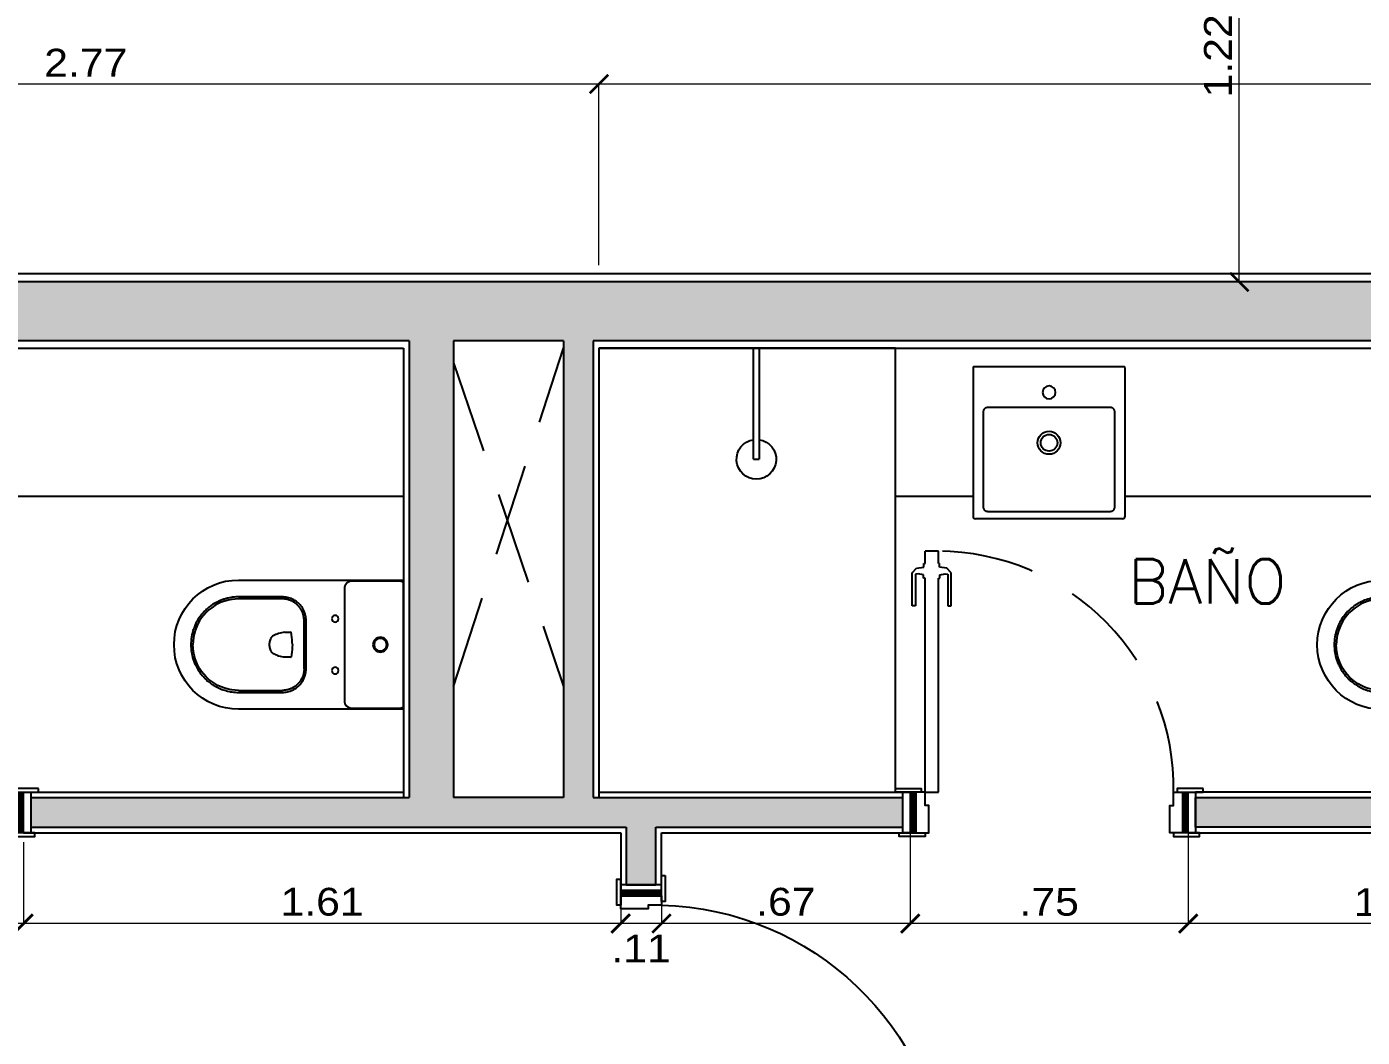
# Model space of a CAD drawing. Header units: metres. Extents: x 219 to 707, y -561 to -17.
# Drawn here: x 351.987 to 355.59, y -179.473 to -176.746 of the extents above; entities that cross this region are included whole.
import ezdxf

# ---------------------------------------------------------------- set-up
doc = ezdxf.new("R2010")
doc.units = ezdxf.units.M
doc.linetypes.add('HIDDEN', pattern=[0.375, 0.25, -0.125])
for name, color, linetype in [('A-Aberturas', 2, 'Continuous'), ('A-Equipamiento fijo', 253, 'Continuous'), ('A-Muros', 4, 'Continuous'), ('A-Proyección', 1, 'HIDDEN'), ('A-Revoques', 1, 'Continuous'), ('A-Texto', 3, 'Continuous'), ('TCOTA', 1, 'Continuous')]:
    doc.layers.add(name, color=color, linetype=linetype)
for name, color, linetype, transparency in [('M-Muro hueco 11', 141, 'Continuous', 0.5), ('M1-Muro Común 20', 12, 'Continuous', 0.5), ('M3- Muro Hueco 15', 113, 'Continuous', 0.7)]:
    doc.layers.add(name, color=color, linetype=linetype, transparency=transparency)
doc.styles.add('1-50', font='arial.ttf', dxfattribs={"width": 1.1, "height": 0.075})
doc.styles.add('T12', font='romans.shx', dxfattribs={"height": 0.12})
doc.dimstyles.new('1-50', dxfattribs={"dimscale": 0, "dimtxt": 0.075, "dimasz": 0.05, "dimexe": 0, "dimexo": 0.025, "dimgap": 0.02, "dimtad": 1, "dimzin": 4, "dimdsep": 46, "dimtxsty": '1-50', "dimblk": 'ARCHTICK', "dimcen": 0.09, "dimclrd": 256, "dimclre": 8, "dimclrt": 2, "dimadec": 0, "dimazin": 3, "dimtfac": 1, "dimtofl": 0, "dimtmove": 2, "dimatfit": 3, "dimldrblk": 'OPEN90', "dimfxl": 1, "dimtolj": 1, "dimtzin": 0, "dimlwd": 18, "dimlwe": 18, "dimarcsym": 0})

# ---------------------------------------------------------------- blocks, each defined once
blk = doc.blocks.new('_ArchTick')
at = {"color": 0, "linetype": 'ByBlock', "const_width": 0.15}
blk.add_lwpolyline([(-0.5, -0.5), (0.5, 0.5)], dxfattribs=at)
blk = doc.blocks.new('*D142')
at = {"layer": 'Defpoints', "color": 0, "transparency": 16777216}
for p in [(355.2586, -176.2148), (355.4388, -176.2148), (355.4388, -177.4351)]:
    blk.add_point(p, dxfattribs=at)
at = {"layer": 'TCOTA', "color": 8, "lineweight": 18, "transparency": 16777216}
for p, q in [((355.4138, -176.2148), (355.2586, -176.2148)), ((355.4138, -177.4351), (355.2586, -177.4351))]:
    blk.add_line(p, q, dxfattribs=at)
at = {"layer": 'TCOTA', "lineweight": 18, "transparency": 16777216}
blk.add_line((355.2586, -177.4351), (355.2586, -176.2148), dxfattribs=at)
at = {"layer": 'TCOTA', "lineweight": 18, "transparency": 16777216, "xscale": 0.05, "yscale": 0.05, "zscale": 0.05}
for p, rotation in [((355.2586, -176.2148), 90), ((355.2586, -177.4351), 270)]:
    blk.add_blockref('_ArchTick', p, dxfattribs=dict(at, rotation=rotation))
at = {"layer": 'TCOTA', "color": 2, "transparency": 16777216, "insert": (355.2009, -176.825), "char_height": 0.075, "attachment_point": 5, "rotation": 90, "style": '1-50'}
blk.add_mtext('\\A1;1.22', dxfattribs=at)
blk = doc.blocks.new('_Open90')
at = {"color": 0, "linetype": 'ByBlock', "lineweight": -2}
for p, q in [((0, 0), (-1, 0)), ((-0.5, 0.5), (0, 0)), ((0, 0), (-0.5, -0.5))]:
    blk.add_line(p, q, dxfattribs=at)
blk = doc.blocks.new('*D144')
at = {"layer": 'Defpoints', "color": 0, "transparency": 16777216}
for p in [(350.7621, -176.9011), (350.7621, -177.1151), (353.531, -177.1151)]:
    blk.add_point(p, dxfattribs=at)
at = {"layer": 'TCOTA', "color": 8, "lineweight": 18, "transparency": 16777216}
for p, q in [((350.7621, -177.0901), (350.7621, -176.9011)), ((353.531, -177.0901), (353.531, -176.9011))]:
    blk.add_line(p, q, dxfattribs=at)
at = {"layer": 'TCOTA', "lineweight": 18, "transparency": 16777216}
blk.add_line((353.531, -176.9011), (350.7621, -176.9011), dxfattribs=at)
at = {"layer": 'TCOTA', "lineweight": 18, "transparency": 16777216, "xscale": 0.05, "yscale": 0.05, "zscale": 0.05, "rotation": 180}
blk.add_blockref('_ArchTick', (350.7621, -176.9011), dxfattribs=at)
at = {"layer": 'TCOTA', "lineweight": 18, "transparency": 16777216, "xscale": 0.05, "yscale": 0.05, "zscale": 0.05}
blk.add_blockref('_ArchTick', (353.531, -176.9011), dxfattribs=at)
at = {"layer": 'TCOTA', "color": 2, "transparency": 16777216, "insert": (352.1466, -176.8434), "char_height": 0.075, "attachment_point": 5, "style": '1-50'}
blk.add_mtext('\\A1;2.77', dxfattribs=at)
blk = doc.blocks.new('*D145')
at = {"layer": 'Defpoints', "color": 0, "transparency": 16777216}
for p in [(353.531, -176.9011), (353.531, -177.4151), (357.976, -177.4151)]:
    blk.add_point(p, dxfattribs=at)
at = {"layer": 'TCOTA', "color": 8, "lineweight": 18, "transparency": 16777216}
for p, q in [((353.531, -177.3901), (353.531, -176.9011)), ((357.976, -177.3901), (357.976, -176.9011))]:
    blk.add_line(p, q, dxfattribs=at)
at = {"layer": 'TCOTA', "lineweight": 18, "transparency": 16777216}
blk.add_line((357.976, -176.9011), (353.531, -176.9011), dxfattribs=at)
at = {"layer": 'TCOTA', "lineweight": 18, "transparency": 16777216, "xscale": 0.05, "yscale": 0.05, "zscale": 0.05, "rotation": 180}
blk.add_blockref('_ArchTick', (353.531, -176.9011), dxfattribs=at)
at = {"layer": 'TCOTA', "lineweight": 18, "transparency": 16777216, "xscale": 0.05, "yscale": 0.05, "zscale": 0.05}
blk.add_blockref('_ArchTick', (357.976, -176.9011), dxfattribs=at)
at = {"layer": 'TCOTA', "color": 2, "transparency": 16777216, "insert": (355.7535, -176.8436), "char_height": 0.075, "attachment_point": 5, "style": '1-50'}
blk.add_mtext('\\A1;4.44', dxfattribs=at)
blk = doc.blocks.new('Ducha')
for p, q in [((-0.0075, 0.3), (0.0075, 0.3)), ((-0.0075, 0.3), (-0.0075, 0)), ((0.0075, 0), (0.0075, 0.3)), ((-0.0075, 0), (0.0075, 0))]:
    blk.add_line(p, q)
blk.add_arc((0, 0.3), 0.0534, 278.1194, 261.8806)
blk = doc.blocks.new('hoja 65')
for p, q in [((1.8722, 6.9573), (1.8722, 6.9907)), ((1.9082, 6.9907), (1.8722, 6.9907)), ((1.8722, 6.9573), (1.8722, 6.9907)), ((1.9082, 6.9907), (1.8722, 6.9907)), ((1.9082, 6.9573), (1.9082, 6.9907)), ((1.9082, 6.9573), (1.9082, 6.9907)), ((1.869, 6.9476), (1.869, 6.9573)), ((1.869, 6.9573), (1.8722, 6.9573)), ((1.869, 6.9476), (1.869, 6.9573)), ((1.869, 6.9573), (1.8722, 6.9573)), ((1.9115, 6.9573), (1.9082, 6.9573)), ((1.9115, 6.9573), (1.9082, 6.9573)), ((1.9115, 6.9476), (1.9115, 6.9573)), ((1.9115, 6.9476), (1.9115, 6.9573)), ((1.8378, 6.9321), (1.8496, 6.945)), ((1.8378, 6.9321), (1.8496, 6.945)), ((1.8378, 6.8428), (1.8378, 6.9321)), ((1.8378, 6.8428), (1.8378, 6.9321)), ((1.8539, 6.9299), (1.8464, 6.9283)), ((1.8539, 6.9299), (1.8464, 6.9283)), ((1.8464, 6.9283), (1.8464, 6.8428)), ((1.8464, 6.9283), (1.8464, 6.8428)), ((1.8496, 6.945), (1.869, 6.9476)), ((1.8496, 6.945), (1.869, 6.9476)), ((1.8684, 6.9272), (1.8539, 6.9299)), ((1.8684, 6.9272), (1.8539, 6.9299)), ((1.8684, 6.9175), (1.8684, 6.9272)), ((1.8684, 6.9175), (1.8684, 6.9272)), ((1.9308, 6.945), (1.9115, 6.9476)), ((1.9308, 6.945), (1.9115, 6.9476)), ((1.912, 6.9272), (1.9265, 6.9299)), ((1.912, 6.9272), (1.9265, 6.9299)), ((1.912, 6.9175), (1.912, 6.9272)), ((1.912, 6.9175), (1.912, 6.9272)), ((1.9265, 6.9299), (1.9341, 6.9283)), ((1.9265, 6.9299), (1.9341, 6.9283)), ((1.9427, 6.9321), (1.9308, 6.945)), ((1.9427, 6.9321), (1.9308, 6.945)), ((1.9341, 6.9283), (1.9341, 6.8428)), ((1.9341, 6.9283), (1.9341, 6.8428)), ((1.9427, 6.8428), (1.9427, 6.9321)), ((1.9427, 6.8428), (1.9427, 6.9321)), ((1.8722, 6.9175), (1.8684, 6.9175)), ((1.8722, 6.9175), (1.8684, 6.9175)), ((1.8722, 6.3407), (1.8722, 6.9175)), ((1.8722, 6.3407), (1.8722, 6.9175)), ((1.9082, 6.3407), (1.9082, 6.9175)), ((1.9082, 6.9175), (1.912, 6.9175)), ((1.9082, 6.3407), (1.9082, 6.9175)), ((1.9082, 6.9175), (1.912, 6.9175)), ((1.8464, 6.8428), (1.8378, 6.8428)), ((1.8464, 6.8428), (1.8378, 6.8428)), ((1.9341, 6.8428), (1.9427, 6.8428)), ((1.9341, 6.8428), (1.9427, 6.8428)), ((1.8722, 6.3407), (1.9082, 6.3407)), ((1.8722, 6.3407), (1.9082, 6.3407))]:
    blk.add_line(p, q)
blk = doc.blocks.new('A$C9029')
at = {"transparency": 33554661}
h = blk.add_hatch(dxfattribs=at)
h.set_pattern_fill('ANSI31', color=1, scale=0.001, angle=180, style=0)
h.set_pattern_definition([(135, (3010.01075, -1180.768174), (0.0022450640303, 0.0022450640303), [])])
h.paths.add_polyline_path([(0.79, 0.01), (0.79, 0.12), (0.775, 0.12), (0.775, 0.01)])
h.paths.add_polyline_path([(0.055, 0.01), (0.055, 0.12), (0.04, 0.12), (0.04, 0.01)])
for p, q in [((0.04, 0.12), (0.02, 0.12)), ((0.79, 0.12), (0.81, 0.12)), ((0.04, 0.01), (0.02, 0.01)), ((0.79, 0.01), (0.81, 0.01))]:
    blk.add_line(p, q, dxfattribs=at)
for points in [[(0, 0.13), (0.07, 0.13), (0.07, 0.12), (0, 0.12)], [(0.83, 0.13), (0.76, 0.13), (0.76, 0.12), (0.83, 0.12)], [(0.01, 0.01), (0.08, 0.01), (0.08, 0), (0.01, 0)], [(0.82, 0.01), (0.75, 0.01), (0.75, 0), (0.82, 0)]]:
    blk.add_lwpolyline(points, close=True, dxfattribs=at)
at = {"color": 0, "linetype": 'ByBlock', "transparency": 33554661}
for points in [[(0.02, 0.12), (0.04, 0.12), (0.04, 0.01), (0.02, 0.01)], [(0.055, 0.12), (0.055, 0.01), (0.09, 0.01), (0.09, 0.084), (0.08, 0.084), (0.08, 0.12)], [(0.775, 0.12), (0.775, 0.01), (0.74, 0.01), (0.74, 0.084), (0.75, 0.084), (0.75, 0.12)], [(0.79, 0.12), (0.81, 0.12), (0.81, 0.01), (0.79, 0.01)]]:
    blk.add_lwpolyline(points, close=True, dxfattribs=at)
at = {"layer": 'A-Proyección', "transparency": 33554661}
blk.add_arc((0.1135, 0.1333), 0.6367, 358.7992, 89.7714, dxfattribs=at)
at = {"transparency": 33554661}
blk.add_blockref('hoja 65', (-1.7922, -6.2207), dxfattribs=at)
blk = doc.blocks.new('hoja 75')
for p, q in [((2947.502, 1180.9982), (2947.5913, 1180.9982)), ((2947.502, 1180.9896), (2947.502, 1180.9982)), ((2947.5875, 1180.9896), (2947.502, 1180.9896)), ((2947.5891, 1180.9821), (2947.5875, 1180.9896)), ((2947.5913, 1180.9982), (2947.6042, 1180.9864)), ((2947.6042, 1180.9864), (2947.6069, 1180.967)), ((2946.8799, 1180.9638), (2947.5768, 1180.9638)), ((2946.8799, 1180.9638), (2946.8799, 1180.9278)), ((2947.5768, 1180.9638), (2947.5768, 1180.9675)), ((2947.5768, 1180.9675), (2947.5864, 1180.9675)), ((2947.5864, 1180.9675), (2947.5891, 1180.9821)), ((2947.6069, 1180.967), (2947.6166, 1180.967)), ((2947.6166, 1180.967), (2947.6166, 1180.9638)), ((2947.6166, 1180.9638), (2947.6499, 1180.9638)), ((2947.6499, 1180.9277), (2947.6499, 1180.9638)), ((2946.8799, 1180.9278), (2947.5768, 1180.9278)), ((2947.5768, 1180.9278), (2947.5768, 1180.924)), ((2947.5768, 1180.924), (2947.5864, 1180.924)), ((2947.5864, 1180.924), (2947.5891, 1180.9094)), ((2947.6042, 1180.9051), (2947.6069, 1180.9245)), ((2947.6069, 1180.9245), (2947.6166, 1180.9245)), ((2947.6166, 1180.9277), (2947.6499, 1180.9277)), ((2947.6166, 1180.9245), (2947.6166, 1180.9277)), ((2947.5875, 1180.9019), (2947.502, 1180.9019)), ((2947.502, 1180.9019), (2947.502, 1180.8933)), ((2947.502, 1180.8933), (2947.5913, 1180.8933)), ((2947.5891, 1180.9094), (2947.5875, 1180.9019)), ((2947.5913, 1180.8933), (2947.6042, 1180.9051))]:
    blk.add_line(p, q)
blk = doc.blocks.new('A$C30CA3CF2')
at = {"transparency": 33554661}
h = blk.add_hatch(dxfattribs=at)
h.set_pattern_fill('ANSI31', color=1, scale=0.001, angle=180, style=0)
h.set_pattern_definition([(225, (3011.2897267, 1180.500286), (0.0022450640303, -0.0022450640303), [])])
h.paths.add_polyline_path([(1.609, 0.7021), (1.624, 0.7021), (1.624, 0.8121), (1.609, 0.8121)])
h.paths.add_polyline_path([(0.774, 0.7021), (0.789, 0.7021), (0.789, 0.8121), (0.774, 0.8121)])
for p, q in [((0.774, 0.8121), (0.754, 0.8121)), ((1.624, 0.8121), (1.644, 0.8121)), ((0.824, 0.7761), (0.814, 0.7761)), ((1.574, 0.7021), (1.654, 0.7021))]:
    blk.add_line(p, q, dxfattribs=at)
for points in [[(0.734, 0.8221), (0.804, 0.8221), (0.804, 0.8121), (0.734, 0.8121)], [(1.664, 0.8221), (1.594, 0.8221), (1.594, 0.8121), (1.664, 0.8121)], [(0.744, 0.7021), (0.814, 0.7021), (0.814, 0.6921), (0.744, 0.6921)], [(1.654, 0.7021), (1.584, 0.7021), (1.584, 0.6921), (1.654, 0.6921)]]:
    blk.add_lwpolyline(points, close=True, dxfattribs=at)
at = {"color": 0, "linetype": 'ByBlock', "transparency": 33554661}
for points in [[(0.759, 0.8121), (0.774, 0.8121), (0.774, 0.7021), (0.759, 0.7021)], [(0.789, 0.8121), (0.814, 0.8121), (0.814, 0.7761), (0.824, 0.7761), (0.824, 0.7021), (0.789, 0.7021)], [(1.609, 0.8121), (1.584, 0.8121), (1.584, 0.7761), (1.574, 0.7761), (1.574, 0.7021), (1.609, 0.7021)], [(1.624, 0.8121), (1.639, 0.8121), (1.639, 0.7021), (1.624, 0.7021)]]:
    blk.add_lwpolyline(points, close=True, dxfattribs=at)
at = {"color": 1, "transparency": 33554661}
blk.add_arc((0.7921, 0.7921), 0.7921, 1.4466, 85.8096, dxfattribs=at)
at = {"transparency": 33554661, "rotation": 90}
blk.add_blockref('hoja 75', (1181.7777, -2946.0678), dxfattribs=at)
blk.add_blockref('hoja 75', (1181.7777, -2946.0678), dxfattribs=at)
blk = doc.blocks.new('P230+cd23f_p')
at = {"layer": 'A-Equipamiento fijo'}
for p, q in [((-146.3, 0), (146.3, 0)), ((146.3, 0), (147.1, 0)), ((162.3, 0), (170.4, 0)), ((-174.4, -4), (-174.4, -445)), ((-172.3, -10), (-172.3, -138.8)), ((-172.3, -10), (-172.3, -10)), ((-172.3, -10), (-172.3, -138.8)), ((-170.4, 0), (-162.3, 0)), ((-162.3, 0), (-147.5, 0)), ((-147.5, 0), (-147.5, 0)), ((-147.5, 0), (-147.1, 0)), ((-147.1, 0), (-146.3, 0)), ((147.1, 0), (147.5, 0)), ((147.5, 0), (147.5, 0)), ((147.5, 0), (162.3, 0)), ((172.3, -138.8), (172.3, -10)), ((172.3, -10), (172.3, -10)), ((172.3, -138.8), (172.3, -10)), ((174.4, -445), (174.4, -4)), ((-172.3, -138.8), (-172.3, -138.8)), ((172.3, -138.8), (172.3, -138.8)), ((-152.3, -158.8), (152.3, -158.8)), ((-152.3, -158.8), (-152.3, -158.8)), ((-152.3, -158.8), (152.3, -158.8)), ((152.3, -158.8), (152.3, -158.8)), ((-65, -263.2), (65, -263.2)), ((-65, -268.6), (65, -268.6)), ((-33.8, -303.8), (-33.7, -303.5)), ((33.7, -303.5), (33.8, -303.8)), ((-128.8, -445), (-128.8, -327)), ((-123.4, -445), (-123.4, -327)), ((123.4, -327), (123.4, -445)), ((128.8, -327), (128.8, -445))]:
    blk.add_line(p, q, dxfattribs=at)
for points in [[(-172.3, -138.8, 0), (-172.2, -140.5, 0), (-172, -142.1, 0), (-171.7, -143.8, 0), (-171.2, -145.4, 0), (-170.6, -147, 0), (-169.8, -148.5, 0), (-168.9, -149.9, 0), (-167.9, -151.3, 0), (-166.8, -152.5, 0), (-165.6, -153.7, 0), (-164.3, -154.8, 0), (-162.9, -155.7, 0), (-161.5, -156.6, 0), (-159.9, -157.3, 0), (-158.3, -157.9, 0), (-156.7, -158.3, 0), (-155.3, -158.6, 0), (-153.8, -158.7, 0), (-152.3, -158.8, 0)], [(-172.3, -138.8, 0), (-172.3, -139.8, 0), (-172.2, -140.8, 0), (-172.1, -141.8, 0), (-171.9, -142.9, 0), (-171.7, -143.9, 0), (-171.4, -144.9, 0), (-171, -145.8, 0), (-170.6, -146.8, 0), (-170.2, -147.7, 0), (-169.7, -148.7, 0), (-169.2, -149.6, 0), (-168.6, -150.4, 0), (-168, -151.3, 0), (-167.3, -152.1, 0), (-166.6, -152.8, 0), (-165.8, -153.5, 0), (-165.1, -154.2, 0), (-164.2, -154.8, 0), (-163.4, -155.4, 0), (-162.5, -156, 0), (-161.6, -156.5, 0), (-160.7, -157, 0), (-159.7, -157.4, 0), (-158.7, -157.7, 0), (-157.7, -158, 0), (-156.7, -158.3, 0), (-155.7, -158.5, 0), (-154.7, -158.6, 0), (-153.6, -158.7, 0), (-152.6, -158.8, 0), (-152.4, -158.8, 0)], [(152.3, -158.8, 0), (154, -158.7, 0), (155.7, -158.5, 0), (157.3, -158.1, 0), (158.9, -157.7, 0), (160.5, -157, 0), (162, -156.3, 0), (163.5, -155.4, 0), (164.8, -154.4, 0), (166.1, -153.3, 0), (167.3, -152.1, 0), (168.3, -150.8, 0), (169.3, -149.4, 0), (170.1, -147.9, 0), (170.8, -146.4, 0), (171.4, -144.8, 0), (171.8, -143.2, 0), (172.1, -141.7, 0), (172.3, -140.3, 0), (172.3, -138.8, 0)], [(152.5, -158.8, 0), (153.3, -158.8, 0), (154.3, -158.7, 0), (155.4, -158.5, 0), (156.4, -158.4, 0), (157.4, -158.1, 0), (158.4, -157.8, 0), (159.4, -157.5, 0), (160.3, -157.1, 0), (161.3, -156.7, 0), (162.2, -156.2, 0), (163.1, -155.6, 0), (164, -155, 0), (164.8, -154.4, 0), (165.6, -153.7, 0), (166.4, -153, 0), (167.1, -152.3, 0), (167.7, -151.5, 0), (168.4, -150.7, 0), (169, -149.9, 0), (169.5, -149, 0), (170, -148.1, 0), (170.5, -147.1, 0), (170.9, -146.2, 0), (171.3, -145.2, 0), (171.6, -144.2, 0), (171.8, -143.2, 0), (172, -142.2, 0), (172.2, -141.1, 0), (172.3, -140.1, 0), (172.3, -139.1, 0), (172.3, -138.8, 0)], [(-128.8, -327, 0), (-128.7, -323.6, 0), (-128.5, -320.1, 0), (-128, -316.6, 0), (-127.3, -313.1, 0), (-126.4, -309.6, 0), (-125.3, -306.1, 0), (-124.1, -302.8, 0), (-122.6, -299.5, 0), (-120.9, -296.2, 0), (-119.1, -293.1, 0), (-117.1, -290.1, 0), (-114.9, -287.2, 0), (-112.6, -284.5, 0), (-110.1, -281.9, 0), (-107.5, -279.4, 0), (-104.8, -277, 0), (-101.9, -274.9, 0), (-98.9, -272.9, 0), (-95.8, -271.1, 0), (-92.5, -269.4, 0), (-89.2, -267.9, 0), (-85.9, -266.7, 0), (-82.4, -265.6, 0), (-78.9, -264.7, 0), (-75.4, -264, 0), (-71.9, -263.5, 0), (-68.4, -263.3, 0), (-65, -263.2, 0)], [(-65, -268.6, 0), (-66.2, -268.6, 0), (-67.6, -268.6, 0), (-68.7, -268.7, 0), (-69.9, -268.8, 0), (-71, -268.9, 0), (-71.9, -269, 0), (-73.1, -269.2, 0), (-74.2, -269.3, 0), (-75.2, -269.5, 0), (-76.1, -269.7, 0), (-77.4, -269.9, 0), (-78.8, -270.2, 0), (-80, -270.5, 0), (-81.2, -270.8, 0), (-82.3, -271.2, 0), (-83.1, -271.4, 0), (-83.9, -271.7, 0), (-84.7, -271.9, 0), (-85.5, -272.3, 0), (-86.3, -272.6, 0), (-87.2, -272.9, 0), (-88.2, -273.4, 0), (-89, -273.8, 0), (-89.6, -274, 0), (-90.2, -274.3, 0), (-90.9, -274.7, 0), (-91.7, -275.1, 0), (-92.4, -275.4, 0), (-92.8, -275.7, 0), (-93.5, -276.1, 0), (-94.1, -276.4, 0), (-94.7, -276.7, 0), (-95.3, -277.1, 0), (-95.9, -277.4, 0), (-96.7, -277.9, 0), (-97.2, -278.3, 0), (-98, -278.8, 0), (-98.8, -279.3, 0), (-99.7, -280, 0), (-100.6, -280.6, 0), (-101.2, -281.1, 0), (-101.9, -281.7, 0), (-102.3, -282, 0), (-102.9, -282.5, 0), (-103.7, -283.2, 0), (-104.3, -283.8, 0), (-104.7, -284.2, 0), (-105.1, -284.6, 0), (-105.5, -285, 0), (-105.9, -285.4, 0), (-106.3, -285.7, 0), (-106.7, -286.2, 0), (-107.5, -286.9, 0), (-108.4, -287.9, 0), (-109.2, -288.7, 0), (-109.8, -289.5, 0), (-110.5, -290.3, 0), (-111.1, -291.1, 0), (-111.8, -292, 0), (-112.5, -292.9, 0), (-113.1, -293.9, 0), (-113.7, -294.7, 0), (-114.4, -295.8, 0), (-114.8, -296.4, 0), (-115.1, -296.9, 0), (-115.4, -297.4, 0), (-115.7, -298, 0), (-116, -298.6, 0), (-116.3, -299.1, 0), (-116.4, -299.4, 0), (-116.6, -299.6, 0), (-116.7, -299.9, 0), (-116.9, -300.2, 0), (-117.1, -300.6, 0), (-117.4, -301.3, 0), (-117.7, -301.9, 0), (-118, -302.4, 0), (-118.2, -302.9, 0), (-118.4, -303.4, 0), (-118.7, -304.1, 0), (-119, -304.8, 0), (-119.7, -306.5, 0), (-120.3, -307.9, 0), (-120.8, -309.4, 0), (-121.2, -311, 0), (-121.6, -312.6, 0), (-122, -314.2, 0), (-122.3, -315.8, 0), (-122.5, -316.9, 0), (-122.7, -318, 0), (-122.9, -319.1, 0), (-123, -320.3, 0), (-123.1, -321.2, 0), (-123.2, -322.1, 0), (-123.3, -322.8, 0), (-123.3, -323.5, 0), (-123.3, -324.2, 0), (-123.4, -325.1, 0), (-123.4, -325.4, 0), (-123.4, -325.6, 0), (-123.4, -325.8, 0), (-123.4, -326.2, 0), (-123.4, -326.4, 0), (-123.4, -326.6, 0), (-123.4, -326.7, 0), (-123.4, -326.8, 0), (-123.4, -327, 0)], [(65, -263.2, 0), (68.4, -263.3, 0), (71.9, -263.5, 0), (75.4, -264, 0), (78.9, -264.7, 0), (82.4, -265.6, 0), (85.9, -266.7, 0), (89.2, -267.9, 0), (92.5, -269.4, 0), (95.8, -271.1, 0), (98.9, -272.9, 0), (101.9, -274.9, 0), (104.8, -277, 0), (107.5, -279.4, 0), (110.1, -281.9, 0), (112.6, -284.5, 0), (114.9, -287.2, 0), (117.1, -290.1, 0), (119.1, -293.1, 0), (120.9, -296.2, 0), (122.6, -299.5, 0), (124.1, -302.8, 0), (125.3, -306.1, 0), (126.4, -309.6, 0), (127.3, -313.1, 0), (128, -316.6, 0), (128.5, -320.1, 0), (128.7, -323.6, 0), (128.8, -327, 0)], [(65, -268.6, 0), (66.2, -268.6, 0), (67.6, -268.6, 0), (68.7, -268.7, 0), (69.9, -268.8, 0), (71, -268.9, 0), (71.9, -269, 0), (73.1, -269.2, 0), (74.2, -269.3, 0), (75.2, -269.5, 0), (76.1, -269.7, 0), (77.4, -269.9, 0), (78.8, -270.2, 0), (80, -270.5, 0), (81.2, -270.8, 0), (82.3, -271.2, 0), (83.1, -271.4, 0), (83.9, -271.7, 0), (84.7, -271.9, 0), (85.5, -272.3, 0), (86.3, -272.6, 0), (87.2, -272.9, 0), (88.3, -273.5, 0), (89.2, -273.9, 0), (89.8, -274.1, 0), (90.7, -274.6, 0), (91.6, -275, 0), (92.4, -275.4, 0), (92.9, -275.7, 0), (93.7, -276.2, 0), (94.3, -276.5, 0), (95.1, -276.9, 0), (95.7, -277.3, 0), (96.6, -277.8, 0), (97.2, -278.3, 0), (98, -278.8, 0), (98.8, -279.3, 0), (99.7, -280, 0), (100.6, -280.6, 0), (101.4, -281.3, 0), (102.1, -281.9, 0), (102.8, -282.4, 0), (103.8, -283.3, 0), (104.8, -284.2, 0), (105.6, -285, 0), (106.3, -285.7, 0), (106.8, -286.2, 0), (107.5, -286.9, 0), (108.5, -288, 0), (109.2, -288.8, 0), (109.9, -289.5, 0), (110.5, -290.3, 0), (111.1, -291.1, 0), (112, -292.2, 0), (112.8, -293.4, 0), (113.6, -294.6, 0), (114.4, -295.8, 0), (114.8, -296.6, 0), (115.2, -297.2, 0), (115.6, -297.9, 0), (116, -298.6, 0), (116.3, -299.1, 0), (116.5, -299.5, 0), (116.7, -299.8, 0), (116.8, -300.1, 0), (117.1, -300.6, 0), (117.5, -301.4, 0), (117.8, -302.1, 0), (118.1, -302.6, 0), (118.3, -303.2, 0), (118.7, -304, 0), (119, -304.8, 0), (119.8, -306.8, 0), (120.4, -308.4, 0), (121, -310.3, 0), (121.5, -312.1, 0), (121.9, -313.8, 0), (122.3, -315.8, 0), (122.5, -316.9, 0), (122.7, -318, 0), (122.9, -319.1, 0), (123, -320.3, 0), (123.1, -321.2, 0), (123.2, -322.1, 0), (123.3, -322.8, 0), (123.3, -323.5, 0), (123.3, -324.2, 0), (123.4, -325.1, 0), (123.4, -325.4, 0), (123.4, -325.7, 0), (123.4, -326.2, 0), (123.4, -326.4, 0), (123.4, -326.6, 0), (123.4, -326.7, 0), (123.4, -326.8, 0), (123.4, -327, 0)], [(0, -300, 0), (-6.7, -300.4, 0), (-13.4, -300.9, 0), (-20.2, -301.6, 0), (-27, -302.4, 0), (-33.7, -303.5, 0)], [(-23.5, -352.3, 0), (-25.1, -349.4, 0), (-26.5, -346.4, 0), (-27.8, -343.3, 0), (-29, -340.2, 0), (-30, -337.1, 0), (-31.2, -333.1, 0), (-32.1, -329, 0), (-32.8, -324.9, 0), (-33.3, -320.8, 0)], [(0, -300, 0), (6.7, -300.4, 0), (13.4, -300.9, 0), (20.2, -301.6, 0), (27, -302.4, 0), (33.7, -303.5, 0)], [(33.3, -320.8, 0), (32.8, -324.9, 0), (32.1, -329, 0), (31.2, -333.1, 0), (30, -337.1, 0), (28.7, -341, 0), (27.2, -344.8, 0), (25.4, -348.6, 0), (23.5, -352.3, 0)], [(-15.5, -359.4, 0), (-16.7, -358.8, 0), (-17.9, -358.2, 0), (-19, -357.4, 0), (-20.1, -356.5, 0), (-20.9, -355.8, 0), (-21.6, -355, 0), (-22.3, -354.1, 0), (-22.9, -353.2, 0), (-23.5, -352.3, 0)], [(0, -362.5, 0), (-2.7, -362.5, 0), (-5.3, -362.2, 0), (-7.9, -361.8, 0), (-10.4, -361.2, 0), (-12.9, -360.4, 0), (-15.5, -359.4, 0)], [(15.5, -359.4, 0), (12.9, -360.4, 0), (10.4, -361.2, 0), (7.9, -361.8, 0), (5.3, -362.2, 0), (2.7, -362.5, 0), (0, -362.5, 0)], [(23.5, -352.3, 0), (22.8, -353.5, 0), (22, -354.6, 0), (21.1, -355.6, 0), (20.1, -356.5, 0), (19, -357.4, 0), (17.9, -358.2, 0), (16.7, -358.8, 0), (15.5, -359.4, 0)], [(0, -573.8, 0), (-0.4, -573.8, 0), (-0.6, -573.8, 0), (-0.6, -573.8, 0), (-0.6, -573.8, 0), (-0.6, -573.8, 0), (-0.6, -573.8, 0), (-0.6, -573.8, 0), (-0.6, -573.8, 0), (-4.8, -573.8, 0), (-10.1, -573.4, 0), (-12.7, -573.2, 0), (-13, -573.2, 0), (-13.2, -573.2, 0), (-13.2, -573.2, 0), (-13.2, -573.2, 0), (-13.2, -573.2, 0), (-13.2, -573.2, 0), (-13.2, -573.2, 0), (-13.2, -573.2, 0), (-13.2, -573.2, 0), (-16.5, -572.8, 0), (-19.7, -572.3, 0), (-24.3, -571.5, 0), (-28.8, -570.6, 0), (-29.3, -570.5, 0), (-29.8, -570.3, 0), (-30.3, -570.2, 0), (-30.8, -570.1, 0), (-31.3, -570, 0), (-31.8, -569.9, 0), (-32.3, -569.7, 0), (-32.7, -569.6, 0), (-34.6, -569.1, 0), (-37.4, -568.3, 0), (-40.1, -567.4, 0), (-42.5, -566.6, 0), (-42.8, -566.5, 0), (-43, -566.4, 0), (-43.3, -566.3, 0), (-43.6, -566.2, 0), (-43.8, -566.2, 0), (-44.1, -566.1, 0), (-44.4, -566, 0), (-47.3, -564.9, 0), (-50.1, -563.7, 0), (-52.6, -562.6, 0), (-52.8, -562.5, 0), (-53, -562.4, 0), (-53.2, -562.3, 0), (-53.5, -562.2, 0), (-54, -562, 0), (-56.2, -560.9, 0), (-60, -559, 0), (-63.6, -557, 0), (-67.3, -554.9, 0), (-71.9, -551.9, 0), (-73.9, -550.5, 0), (-74.2, -550.4, 0), (-74.4, -550.2, 0), (-74.6, -550, 0), (-74.8, -549.9, 0), (-75.1, -549.7, 0), (-75.3, -549.6, 0), (-75.5, -549.4, 0), (-79.6, -546.3, 0), (-83.6, -543.1, 0), (-87, -540.1, 0), (-88.4, -538.7, 0), (-88.6, -538.5, 0), (-88.8, -538.3, 0), (-89, -538.2, 0), (-89.2, -538, 0), (-89.4, -537.8, 0), (-89.6, -537.6, 0), (-92.3, -534.9, 0), (-94.9, -532.1, 0), (-97.2, -529.6, 0), (-98.1, -528.5, 0), (-98.2, -528.4, 0), (-98.4, -528.2, 0), (-98.5, -528.1, 0), (-98.6, -528, 0), (-98.7, -527.8, 0), (-98.8, -527.7, 0), (-98.9, -527.6, 0), (-101.1, -524.8, 0), (-103.3, -522, 0), (-103.7, -521.4, 0), (-104.2, -520.8, 0), (-104.6, -520.3, 0), (-105, -519.7, 0), (-105.4, -519.1, 0), (-105.8, -518.6, 0), (-106.2, -518, 0), (-106.6, -517.4, 0), (-109.2, -513.4, 0), (-110.4, -511.4, 0), (-111, -510.4, 0), (-111.3, -509.9, 0), (-111.5, -509.6, 0), (-111.6, -509.5, 0), (-111.6, -509.4, 0), (-111.6, -509.4, 0), (-111.6, -509.4, 0), (-111.6, -509.3, 0), (-111.6, -509.3, 0), (-111.6, -509.3, 0), (-111.6, -509.3, 0), (-111.6, -509.3, 0), (-111.6, -509.3, 0), (-111.6, -509.3, 0), (-111.6, -509.3, 0), (-111.6, -509.3, 0), (-111.7, -509.3, 0), (-111.7, -509.3, 0), (-111.7, -509.2, 0), (-111.8, -509.1, 0), (-111.9, -508.9, 0), (-112, -508.6, 0), (-112.4, -508, 0), (-112.9, -507, 0), (-113.3, -506.4, 0), (-113.3, -506.3, 0), (-113.5, -506, 0), (-113.6, -505.7, 0), (-113.8, -505.4, 0), (-114, -505.1, 0), (-114.1, -504.8, 0), (-115.8, -501.4, 0), (-117.7, -497.5, 0), (-119.3, -493.6, 0), (-120.7, -490.1, 0), (-121.3, -488.5, 0), (-121.3, -488.3, 0), (-121.4, -488.1, 0), (-121.5, -487.9, 0), (-121.6, -487.7, 0), (-121.6, -487.5, 0), (-121.7, -487.3, 0), (-122.9, -483.6, 0), (-124, -479.9, 0), (-124.2, -479.1, 0), (-124.5, -478.3, 0), (-124.7, -477.4, 0), (-124.9, -476.6, 0), (-125.1, -475.7, 0), (-125.3, -474.9, 0), (-125.5, -474.1, 0), (-126.6, -469, 0), (-127, -466.8, 0), (-127, -466.6, 0), (-127.1, -466.4, 0), (-127.1, -466.2, 0), (-127.1, -466, 0), (-127.2, -465.5, 0), (-127.5, -463.5, 0), (-128.1, -458.9, 0), (-128.5, -454.3, 0), (-128.8, -449.6, 0), (-128.8, -445, 0)], [(-123.4, -445, 0), (-123, -454.3, 0), (-122, -463.7, 0), (-120.1, -473.2, 0), (-117.5, -482.6, 0), (-114.2, -491.8, 0), (-110.1, -500.8, 0), (-105.2, -509.4, 0), (-99.7, -517.6, 0), (-93.7, -525.3, 0), (-87, -532.5, 0), (-79.9, -539, 0), (-72.2, -545, 0), (-64.2, -550.4, 0), (-55.8, -555.1, 0), (-47, -559.1, 0), (-38, -562.4, 0), (-28.7, -565, 0), (-19.3, -566.9, 0), (-9.7, -568, 0), (0, -568.4, 0)], [(128.8, -445, 0), (128.8, -448.9, 0), (128.6, -452.9, 0), (128.3, -456.8, 0), (127.7, -462, 0), (127.4, -464.2, 0), (127.4, -464.5, 0), (127.3, -464.7, 0), (127.3, -465, 0), (127.2, -465.3, 0), (127.2, -465.5, 0), (127.2, -465.8, 0), (127.1, -466, 0), (126.4, -469.8, 0), (125.6, -473.6, 0), (125.4, -474.7, 0), (125.1, -475.6, 0), (124.9, -476.6, 0), (124.6, -477.6, 0), (124.4, -478.6, 0), (123, -483.5, 0), (122.3, -485.6, 0), (122, -486.5, 0), (121.9, -486.6, 0), (121.9, -486.8, 0), (121.9, -486.9, 0), (121.8, -487, 0), (121.8, -487.1, 0), (121.7, -487.2, 0), (121.7, -487.3, 0), (120, -492, 0), (118, -496.7, 0), (115.9, -501.3, 0), (113.6, -505.8, 0), (113.4, -506.1, 0), (113.4, -506.2, 0), (113.3, -506.3, 0), (113.3, -506.4, 0), (113.2, -506.5, 0), (113.2, -506.6, 0), (113.1, -506.6, 0), (112.9, -507.1, 0), (112.4, -507.9, 0), (112, -508.7, 0), (111.8, -509.1, 0), (111.7, -509.2, 0), (111.7, -509.3, 0), (111.6, -509.3, 0), (111.6, -509.3, 0), (111.6, -509.3, 0), (111.6, -509.3, 0), (111.6, -509.3, 0), (110.8, -510.8, 0), (109.9, -512.3, 0), (109, -513.7, 0), (108.1, -515.2, 0), (107.1, -516.6, 0), (106, -518.2, 0), (104.7, -520.1, 0), (102.6, -522.9, 0), (100.5, -525.7, 0), (100, -526.2, 0), (99.6, -526.7, 0), (99.1, -527.3, 0), (98.8, -527.7, 0), (98.6, -528, 0), (98.3, -528.3, 0), (98.1, -528.6, 0), (97.8, -528.8, 0), (95.6, -531.4, 0), (93.3, -533.9, 0), (91.2, -536, 0), (91, -536.3, 0), (90.7, -536.5, 0), (90.4, -536.8, 0), (90.1, -537.1, 0), (89.8, -537.3, 0), (89.6, -537.6, 0), (85.8, -541.1, 0), (81.9, -544.5, 0), (78.4, -547.3, 0), (76.8, -548.5, 0), (76.1, -549, 0), (76, -549.1, 0), (75.9, -549.1, 0), (75.8, -549.2, 0), (75.7, -549.2, 0), (75.7, -549.3, 0), (75.6, -549.3, 0), (75.5, -549.4, 0), (71.6, -552.1, 0), (67.6, -554.7, 0), (63.5, -557.1, 0), (60.7, -558.6, 0), (57.9, -560.1, 0), (55.4, -561.3, 0), (55.2, -561.4, 0), (54.9, -561.5, 0), (54.7, -561.7, 0), (54.5, -561.8, 0), (54.2, -561.9, 0), (54, -562, 0), (53.7, -562.1, 0), (53.5, -562.2, 0), (48.4, -564.4, 0), (46.2, -565.3, 0), (45.2, -565.7, 0), (45, -565.7, 0), (44.9, -565.8, 0), (44.8, -565.8, 0), (44.6, -565.9, 0), (44.5, -565.9, 0), (44.4, -566, 0), (41.1, -567.1, 0), (37.8, -568.2, 0), (37, -568.4, 0), (36.3, -568.6, 0), (35.5, -568.8, 0), (34.8, -569.1, 0), (34, -569.3, 0), (33.1, -569.5, 0), (31.8, -569.9, 0), (26.5, -571.1, 0), (21.2, -572.1, 0), (15.8, -572.9, 0), (15.1, -573, 0), (14.8, -573, 0), (14.5, -573, 0), (14.3, -573, 0), (13.4, -573.1, 0), (11.9, -573.3, 0), (9.2, -573.5, 0), (4.4, -573.8, 0), (1.3, -573.8, 0), (0.9, -573.8, 0), (0.8, -573.8, 0), (0.8, -573.8, 0), (0.8, -573.8, 0), (0.8, -573.8, 0), (0.8, -573.8, 0), (0.5, -573.8, 0), (0, -573.8, 0)], [(123.4, -445, 0), (123, -454.3, 0), (122, -463.7, 0), (120.1, -473.2, 0), (117.5, -482.6, 0), (114.2, -491.8, 0), (110.1, -500.8, 0), (105.2, -509.4, 0), (99.7, -517.6, 0), (93.7, -525.3, 0), (87, -532.5, 0), (79.9, -539, 0), (72.2, -545, 0), (64.2, -550.4, 0), (55.8, -555.1, 0), (47, -559.1, 0), (38, -562.4, 0), (28.7, -565, 0), (19.3, -566.9, 0), (9.7, -568, 0), (0, -568.4, 0)]]:
    blk.add_polyline3d(points, dxfattribs=at)
for centre, radius in [((0, -62.7), 20), ((0, -62.7), 17), ((-70, -184.4), 9), ((70, -184.4), 9)]:
    blk.add_circle(centre, radius, dxfattribs=at)
for centre, radius, start, end in [((-170.4, -4), 4, 90, 180), ((-162.3, -10), 10, 114.5584, 175.4865), ((-162.3, -10), 10, 175.4978, 180), ((-162.3, -10), 10, 112.355, 114.5705), ((-162.3, -10), 10, 89.9998, 112.3626), ((162.3, -10), 10, 67.6393, 90.0002), ((162.3, -10), 10, 65.4505, 67.6469), ((162.3, -10), 10, 4.524, 65.4626), ((170.4, -4), 4, 0, 90), ((162.3, -10), 10, 0, 4.5127), ((104.2, -308.3), 138.1, 178.1307, 185.1864), ((-104.2, -308.3), 138.1, 354.8136, 1.8693), ((0, -445), 174.4, 180, 0)]:
    blk.add_arc(centre, radius, start, end, dxfattribs=at)
blk = doc.blocks.new('L830_p')
at = {"layer": 'A-Equipamiento fijo'}
for p, q in [((-205.5, 212.4), (-205.5, -188.6)), ((202.5, 214.4), (-203.5, 214.4)), ((204.5, -188.6), (204.5, 212.4)), ((-178, 92.4), (-178, -163.6)), ((165, 104.4), (-166, 104.4)), ((177, -163.6), (177, 92.4)), ((-166, -175.6), (165, -175.6)), ((197.5, -195.6), (-198.5, -195.6))]:
    blk.add_line(p, q, dxfattribs=at)
for points in [[(-166, 104.4, 0), (-167.2, 104.4, 0), (-168.4, 104.2, 0), (-169.5, 103.9, 0), (-170.6, 103.5, 0), (-171.7, 103, 0), (-172.7, 102.4, 0), (-173.6, 101.7, 0), (-174.5, 100.9, 0), (-175.3, 100, 0), (-176, 99.1, 0), (-176.6, 98.1, 0), (-177.1, 97, 0), (-177.5, 95.9, 0), (-177.8, 94.8, 0), (-178, 93.6, 0), (-178, 92.4, 0)], [(177, 92.4, 0), (176.9, 93.6, 0), (176.8, 94.8, 0), (176.5, 95.9, 0), (176.1, 97, 0), (175.6, 98.1, 0), (175, 99.1, 0), (174.3, 100, 0), (173.5, 100.9, 0), (172.6, 101.7, 0), (171.7, 102.4, 0), (170.6, 103, 0), (169.6, 103.5, 0), (168.5, 103.9, 0), (167.3, 104.2, 0), (166.2, 104.4, 0), (165, 104.4, 0)], [(-178, -163.6, 0), (-178, -164.8, 0), (-177.8, -165.9, 0), (-177.5, -167.1, 0), (-177.1, -168.2, 0), (-176.6, -169.2, 0), (-176, -170.3, 0), (-175.3, -171.2, 0), (-174.5, -172.1, 0), (-173.6, -172.9, 0), (-172.7, -173.6, 0), (-171.7, -174.2, 0), (-170.6, -174.7, 0), (-169.5, -175.1, 0), (-168.4, -175.4, 0), (-167.2, -175.5, 0), (-166, -175.6, 0)], [(165, -175.6, 0), (166.2, -175.5, 0), (167.3, -175.4, 0), (168.5, -175.1, 0), (169.6, -174.7, 0), (170.6, -174.2, 0), (171.7, -173.6, 0), (172.6, -172.9, 0), (173.5, -172.1, 0), (174.3, -171.2, 0), (175, -170.3, 0), (175.6, -169.2, 0), (176.1, -168.2, 0), (176.5, -167.1, 0), (176.8, -165.9, 0), (176.9, -164.8, 0), (177, -163.6, 0)]]:
    blk.add_polyline3d(points, dxfattribs=at)
for radius in [31, 22.5]:
    blk.add_circle((-0.5, 9.4), radius, dxfattribs=at)
for centre, radius, start, end in [((-203.5, 212.4), 2, 89.9815, 180), ((202.5, 212.4), 2, 359.9815, 90), ((-0.5, 145.4), 17.5, 0, 180), ((-0.5, 145.4), 17.5, 180, 0), ((-198.5, -188.6), 7, 180.001, 270.001), ((197.5, -188.6), 7, 269.999, 359.999)]:
    blk.add_arc(centre, radius, start, end, dxfattribs=at)
blk = doc.blocks.new('*D420')
at = {"layer": 'Defpoints', "color": 0, "transparency": 16777216}
for p in [(351.2287, -178.9212), (351.9787, -178.9212), (351.2287, -179.1659)]:
    blk.add_point(p, dxfattribs=at)
at = {"layer": 'TCOTA', "color": 8, "lineweight": 18, "transparency": 16777216}
for p, q in [((351.2287, -178.9462), (351.2287, -179.1659)), ((351.9787, -178.9462), (351.9787, -179.1659))]:
    blk.add_line(p, q, dxfattribs=at)
at = {"layer": 'TCOTA', "lineweight": 18, "transparency": 16777216}
blk.add_line((351.9787, -179.1659), (351.2287, -179.1659), dxfattribs=at)
at = {"layer": 'TCOTA', "lineweight": 18, "transparency": 16777216, "xscale": 0.05, "yscale": 0.05, "zscale": 0.05, "rotation": 180}
blk.add_blockref('_ArchTick', (351.2287, -179.1659), dxfattribs=at)
at = {"layer": 'TCOTA', "lineweight": 18, "transparency": 16777216, "xscale": 0.05, "yscale": 0.05, "zscale": 0.05}
blk.add_blockref('_ArchTick', (351.9787, -179.1659), dxfattribs=at)
at = {"layer": 'TCOTA', "color": 2, "transparency": 16777216, "insert": (351.6037, -179.1077), "char_height": 0.075, "attachment_point": 5, "style": '1-50'}
blk.add_mtext('\\A1;.75', dxfattribs=at)
blk = doc.blocks.new('*D421')
at = {"layer": 'Defpoints', "color": 0, "transparency": 16777216}
for p in [(351.9787, -178.9212), (353.5896, -178.9212), (351.9787, -179.1659)]:
    blk.add_point(p, dxfattribs=at)
at = {"layer": 'TCOTA', "color": 8, "lineweight": 18, "transparency": 16777216}
for p, q in [((351.9787, -178.9462), (351.9787, -179.1659)), ((353.5896, -178.9462), (353.5896, -179.1659))]:
    blk.add_line(p, q, dxfattribs=at)
at = {"layer": 'TCOTA', "lineweight": 18, "transparency": 16777216}
blk.add_line((353.5896, -179.1659), (351.9787, -179.1659), dxfattribs=at)
at = {"layer": 'TCOTA', "lineweight": 18, "transparency": 16777216, "xscale": 0.05, "yscale": 0.05, "zscale": 0.05, "rotation": 180}
blk.add_blockref('_ArchTick', (351.9787, -179.1659), dxfattribs=at)
at = {"layer": 'TCOTA', "lineweight": 18, "transparency": 16777216, "xscale": 0.05, "yscale": 0.05, "zscale": 0.05}
blk.add_blockref('_ArchTick', (353.5896, -179.1659), dxfattribs=at)
at = {"layer": 'TCOTA', "color": 2, "transparency": 16777216, "insert": (352.7841, -179.1076), "char_height": 0.075, "attachment_point": 5, "style": '1-50'}
blk.add_mtext('\\A1;1.61', dxfattribs=at)
blk = doc.blocks.new('*D422')
at = {"layer": 'Defpoints', "color": 0, "transparency": 16777216}
for p in [(353.5896, -178.9212), (353.6996, -178.9212), (353.5896, -179.1659)]:
    blk.add_point(p, dxfattribs=at)
at = {"layer": 'TCOTA', "color": 8, "lineweight": 18, "transparency": 16777216}
for p, q in [((353.5896, -178.9462), (353.5896, -179.1659)), ((353.6996, -178.9462), (353.6996, -179.1659))]:
    blk.add_line(p, q, dxfattribs=at)
at = {"layer": 'TCOTA', "lineweight": 18, "transparency": 16777216}
blk.add_line((353.6996, -179.1659), (353.5896, -179.1659), dxfattribs=at)
at = {"layer": 'TCOTA', "lineweight": 18, "transparency": 16777216, "xscale": 0.05, "yscale": 0.05, "zscale": 0.05, "rotation": 180}
blk.add_blockref('_ArchTick', (353.5896, -179.1659), dxfattribs=at)
at = {"layer": 'TCOTA', "lineweight": 18, "transparency": 16777216, "xscale": 0.05, "yscale": 0.05, "zscale": 0.05}
blk.add_blockref('_ArchTick', (353.6996, -179.1659), dxfattribs=at)
at = {"layer": 'TCOTA', "color": 2, "transparency": 16777216, "insert": (353.6446, -179.2332), "char_height": 0.075, "attachment_point": 5, "style": '1-50'}
blk.add_mtext('\\A1;.11', dxfattribs=at)
blk = doc.blocks.new('*D423')
at = {"layer": 'Defpoints', "color": 0, "transparency": 16777216}
for p in [(353.6996, -178.9212), (354.3707, -178.9109), (353.6996, -179.1659)]:
    blk.add_point(p, dxfattribs=at)
at = {"layer": 'TCOTA', "color": 8, "lineweight": 18, "transparency": 16777216}
for p, q in [((353.6996, -178.9462), (353.6996, -179.1659)), ((354.3707, -178.9359), (354.3707, -179.1659))]:
    blk.add_line(p, q, dxfattribs=at)
at = {"layer": 'TCOTA', "lineweight": 18, "transparency": 16777216}
blk.add_line((354.3707, -179.1659), (353.6996, -179.1659), dxfattribs=at)
at = {"layer": 'TCOTA', "lineweight": 18, "transparency": 16777216, "xscale": 0.05, "yscale": 0.05, "zscale": 0.05, "rotation": 180}
blk.add_blockref('_ArchTick', (353.6996, -179.1659), dxfattribs=at)
at = {"layer": 'TCOTA', "lineweight": 18, "transparency": 16777216, "xscale": 0.05, "yscale": 0.05, "zscale": 0.05}
blk.add_blockref('_ArchTick', (354.3707, -179.1659), dxfattribs=at)
at = {"layer": 'TCOTA', "color": 2, "transparency": 16777216, "insert": (354.0352, -179.1076), "char_height": 0.075, "attachment_point": 5, "style": '1-50'}
blk.add_mtext('\\A1;.67', dxfattribs=at)
blk = doc.blocks.new('*D424')
at = {"layer": 'Defpoints', "color": 0, "transparency": 16777216}
for p in [(354.3707, -178.8917), (355.1207, -178.8917), (354.3707, -179.1659)]:
    blk.add_point(p, dxfattribs=at)
at = {"layer": 'TCOTA', "color": 8, "lineweight": 18, "transparency": 16777216}
for p, q in [((354.3707, -178.9167), (354.3707, -179.1659)), ((355.1207, -178.9167), (355.1207, -179.1659))]:
    blk.add_line(p, q, dxfattribs=at)
at = {"layer": 'TCOTA', "lineweight": 18, "transparency": 16777216}
blk.add_line((355.1207, -179.1659), (354.3707, -179.1659), dxfattribs=at)
at = {"layer": 'TCOTA', "lineweight": 18, "transparency": 16777216, "xscale": 0.05, "yscale": 0.05, "zscale": 0.05, "rotation": 180}
blk.add_blockref('_ArchTick', (354.3707, -179.1659), dxfattribs=at)
at = {"layer": 'TCOTA', "lineweight": 18, "transparency": 16777216, "xscale": 0.05, "yscale": 0.05, "zscale": 0.05}
blk.add_blockref('_ArchTick', (355.1207, -179.1659), dxfattribs=at)
at = {"layer": 'TCOTA', "color": 2, "transparency": 16777216, "insert": (354.7457, -179.1077), "char_height": 0.075, "attachment_point": 5, "style": '1-50'}
blk.add_mtext('\\A1;.75', dxfattribs=at)
blk = doc.blocks.new('*D425')
at = {"layer": 'Defpoints', "color": 0, "transparency": 16777216}
for p in [(355.1207, -178.9213), (356.2384, -178.9212), (355.1207, -179.1659)]:
    blk.add_point(p, dxfattribs=at)
at = {"layer": 'TCOTA', "color": 8, "lineweight": 18, "transparency": 16777216}
for p, q in [((355.1207, -178.9463), (355.1207, -179.1659)), ((356.2384, -178.9462), (356.2384, -179.1659))]:
    blk.add_line(p, q, dxfattribs=at)
at = {"layer": 'TCOTA', "lineweight": 18, "transparency": 16777216}
blk.add_line((356.2384, -179.1659), (355.1207, -179.1659), dxfattribs=at)
at = {"layer": 'TCOTA', "lineweight": 18, "transparency": 16777216, "xscale": 0.05, "yscale": 0.05, "zscale": 0.05, "rotation": 180}
blk.add_blockref('_ArchTick', (355.1207, -179.1659), dxfattribs=at)
at = {"layer": 'TCOTA', "lineweight": 18, "transparency": 16777216, "xscale": 0.05, "yscale": 0.05, "zscale": 0.05}
blk.add_blockref('_ArchTick', (356.2384, -179.1659), dxfattribs=at)
at = {"layer": 'TCOTA', "color": 2, "transparency": 16777216, "insert": (355.6795, -179.1082), "char_height": 0.075, "attachment_point": 5, "style": '1-50'}
blk.add_mtext('\\A1;1.12', dxfattribs=at)

msp = doc.modelspace()

# ---------------------------------------------------------------- hatches: boundary and pattern name
at = {"layer": 'M-Muro hueco 11', "transparency": 33554534}
h = msp.add_hatch(color=256, dxfattribs=at)
h.dxf.hatch_style = 1
h.paths.add_polyline_path([(354.3507, -178.8263), (351.9993, -178.8262), (351.9993, -178.9062), (353.6046, -178.9062), (353.6846, -178.9062), (353.6846, -178.9062), (354.3507, -178.9063)])
h.paths.add_polyline_path([(353.6846, -178.9063), (353.6046, -178.9063), (353.6046, -179.0612), (353.6846, -179.0612)])
h.paths.add_polyline_path([(353.139, -178.8262), (353.059, -178.8262)], flags=17)
h.paths.add_polyline_path([(353.5157, -177.5935), (353.4357, -177.5935), (353.4357, -178.8262), (353.5157, -178.8262)])
h = msp.add_hatch(color=256, dxfattribs=at)
h.dxf.hatch_style = 1
h.paths.add_polyline_path([(355.1407, -178.8262), (356.1034, -178.8262), (356.1034, -178.9062), (355.1407, -178.9062)])
h.paths.add_polyline_path([(350.324, -178.8262), (351.2087, -178.8262), (351.2087, -178.9062), (350.324, -178.9062)])
at = {"layer": 'M1-Muro Común 20', "transparency": 33554687}
h = msp.add_hatch(color=256, dxfattribs=at)
h.dxf.hatch_style = 1
h.paths.add_polyline_path([(350.204, -177.5935), (356.1034, -177.5935), (356.1034, -177.5935), (356.2234, -177.5935), (357.7957, -177.5935), (357.7957, -180.6599), (357.9557, -180.6599), (357.9557, -177.4335), (350.324, -177.4335), (350.324, -177.1335), (350.1148, -177.1335), (350.1148, -177.2935), (350.204, -177.2935)])
h = msp.add_hatch(dxfattribs=at)
h.set_pattern_fill('ANGLE', color=256)
h.set_pattern_definition([(0, (0, -26.5434), (0, 6.985), [5.08, -1.905]), (90, (0, -26.5434), (-6.985, 4e-16), [5.08, -1.905])])
h.paths.add_polyline_path([(351.2087, -178.8262), (350.324, -178.8262), (350.324, -178.9062), (351.2087, -178.9062)], flags=17)
h.paths.add_polyline_path([(356.2234, -177.5935), (357.7957, -177.5935), (357.7957, -180.6599), (357.9557, -180.6599), (357.9557, -177.4335), (350.324, -177.4335), (350.324, -177.1335), (350.1148, -177.1335), (350.1148, -177.2935), (350.204, -177.2935), (350.204, -178.9062), (350.324, -178.9062), (350.324, -178.8262), (350.324, -177.5935), (356.1034, -177.5935), (356.1034, -178.8262), (355.1407, -178.8262), (355.1407, -178.9062), (356.2234, -178.9062)])
at = {"layer": 'M3- Muro Hueco 15', "transparency": 33554687}
h = msp.add_hatch(color=256, dxfattribs=at)
h.dxf.hatch_style = 1
h.paths.add_polyline_path([(353.019, -178.8262), (353.139, -178.8262), (353.139, -177.5935), (353.019, -177.5935)])

# ---------------------------------------------------------------- linework, layer by layer
at = {"layer": 'A-Equipamiento fijo'}
for p, q in [((353.004, -178.0135), (351.8093, -178.0135)), ((354.5402, -178.0139), (354.3307, -178.0139)), ((356.0884, -178.0139), (354.9502, -178.0139))]:
    msp.add_line(p, q, dxfattribs=at)
msp.add_lwpolyline([(353.5307, -177.6135), (353.5307, -178.8112), (354.3307, -178.8112), (354.3307, -177.6135), (353.5307, -177.6135)], dxfattribs=at)
at = {"layer": 'A-Muros'}
for p, q in [((350.324, -177.4335), (357.9557, -177.4335)), ((353.019, -177.5935), (350.324, -177.5935)), ((353.019, -177.5935), (353.019, -178.8262)), ((353.4357, -177.5935), (353.139, -177.5935)), ((353.139, -177.5935), (353.139, -178.8262)), ((353.4357, -177.5935), (353.4357, -178.8262)), ((356.1034, -177.5935), (353.5157, -177.5935)), ((353.5157, -177.5935), (353.5157, -178.8262)), ((351.9993, -178.8262), (353.019, -178.8262)), ((351.9993, -178.9062), (351.9993, -178.8262)), ((353.4357, -178.8262), (353.139, -178.8262)), ((353.5157, -178.8262), (354.3507, -178.8262)), ((354.3507, -178.9063), (354.3507, -178.8262)), ((355.1407, -178.9062), (355.1407, -178.8262)), ((355.1407, -178.8262), (356.1034, -178.8262)), ((351.9993, -178.9062), (353.6046, -178.9062)), ((353.6046, -178.9062), (353.6046, -179.0612)), ((353.6846, -179.0612), (353.6846, -178.9062)), ((353.6846, -178.9062), (354.3507, -178.9063)), ((356.2234, -178.9062), (355.1407, -178.9062)), ((353.6046, -179.0612), (353.6846, -179.0612))]:
    msp.add_line(p, q, dxfattribs=at)
at = {"layer": 'A-Proyección'}
for points in [[(353.139, -178.5262), (353.4357, -177.6135)], [(353.139, -177.6535), (353.4357, -178.5262)]]:
    msp.add_lwpolyline(points, dxfattribs=at)
at = {"layer": 'A-Revoques'}
for p, q in [((357.9757, -177.4135), (350.344, -177.4135)), ((350.3389, -177.6135), (353.004, -177.6135)), ((353.004, -177.6135), (353.004, -178.8262)), ((353.5307, -177.6135), (353.5307, -178.8262)), ((353.5307, -177.6135), (356.0885, -177.6135)), ((351.9993, -178.8112), (353.004, -178.8112)), ((353.5307, -178.8112), (354.3507, -178.8113)), ((356.0884, -178.8112), (355.1407, -178.8112)), ((351.9993, -178.9212), (353.5896, -178.9212)), ((353.5896, -178.9212), (353.5896, -179.0612)), ((353.6996, -178.9212), (354.3507, -178.9213)), ((353.6996, -179.0612), (353.6996, -178.9212)), ((355.1407, -178.9212), (356.2384, -178.9212))]:
    msp.add_line(p, q, dxfattribs=at)
at = {"layer": 'M-Muro hueco 11', "transparency": 33554534}
msp.add_lwpolyline([(355.1407, -178.8262), (356.1034, -178.8262), (356.1034, -178.9062), (355.1407, -178.9062)], close=True, dxfattribs=at)

# ---------------------------------------------------------------- block references
at = {"layer": 'A-Aberturas', "transparency": 33554661}
for p in [(351.1887, -178.9312), (354.3307, -178.9313)]:
    msp.add_blockref('A$C9029', p, dxfattribs=at)
at = {"layer": 'A-Aberturas', "transparency": 33554661, "xscale": -1, "rotation": 270}
msp.add_blockref('A$C30CA3CF2', (352.8875, -180.7002), dxfattribs=at)
at = {"layer": 'A-Equipamiento fijo', "xscale": -1, "rotation": 180.0005083915339}
msp.add_blockref('Ducha', (353.9557, -177.6135), dxfattribs=at)
at = {"layer": 'A-Equipamiento fijo', "xscale": 0.001, "yscale": 0.001, "zscale": 0.001}
msp.add_blockref('L830_p', (354.7457, -177.8783), dxfattribs=at)
at = {"layer": 'A-Equipamiento fijo', "xscale": -0.001000000000000003, "yscale": 0.001000000000000003, "zscale": 0.001000000000000003, "rotation": 270}
for p in [(353.004, -178.4135), (356.0884, -178.4139)]:
    msp.add_blockref('P230+cd23f_p', p, dxfattribs=at)

# ---------------------------------------------------------------- texts
at = {"layer": 'A-Texto', "style": 'T12'}
msp.add_text('BAÑO', height=0.12, dxfattribs=at).set_placement((354.9585, -178.3028))

# ---------------------------------------------------------------- dimensions: what is measured, and where the dimension line sits
at = {"layer": 'TCOTA'}
dim = msp.add_linear_dim(base=(355.2586, -176.2148), p1=(355.4388, -177.4351), p2=(355.4388, -176.2148), angle=90, dimstyle='1-50', override={"dimscale": 1}, dxfattribs=at)
dim.commit()
dim.dimension.update_dxf_attribs({"geometry": '*D142', "text_midpoint": (355.2009, -176.825)})
for base, p1, p2, picture, middle in [((350.7621, -176.9011), (353.531, -177.1151), (350.7621, -177.1151), '*D144', (352.1466, -176.8434)), ((353.53099, -176.9011), (357.97598, -177.4151), (353.53099, -177.4151), '*D145', (355.75348, -176.8436)), ((354.3707, -179.1659), (355.1207, -178.8917), (354.3707, -178.8917), '*D424', (354.7457, -179.1077)), ((351.2287, -179.1659), (351.9787, -178.9212), (351.2287, -178.9212), '*D420', (351.6037, -179.1077)), ((351.9787, -179.1659), (353.5896, -178.9212), (351.9787, -178.9212), '*D421', (352.7841, -179.1076)), ((353.6996, -179.1659), (354.3707, -178.9109), (353.6996, -178.9212), '*D423', (354.0352, -179.1076)), ((355.1207, -179.1659), (356.2384, -178.9212), (355.1207, -178.9213), '*D425', (355.6795, -179.1082))]:
    dim = msp.add_linear_dim(base=base, p1=p1, p2=p2, dimstyle='1-50', override={"dimscale": 1}, dxfattribs=at)
    dim.commit()
    dim.dimension.update_dxf_attribs({"geometry": picture, "text_midpoint": middle})
dim = msp.add_linear_dim(base=(353.5896, -179.1659), p1=(353.6996, -178.9212), p2=(353.5896, -178.9212), dimstyle='1-50', override={"dimscale": 1}, dxfattribs=at)
dim.commit()
dim.dimension.update_dxf_attribs({"geometry": '*D422', "text_midpoint": (353.6446, -179.2332), "dimtype": 160})

doc.saveas('drawing.dxf')
